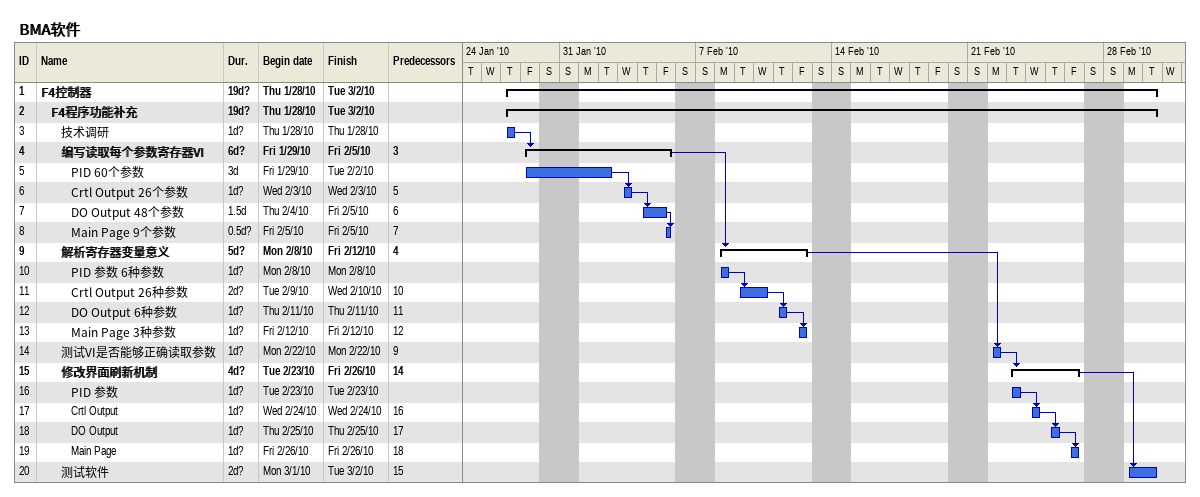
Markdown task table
BMA软件

| ID | Level | Task | Duration | Start | Finish | Predecessors |
|---|---|---|---|---|---|---|
| 1 | 1 | **F4控制器** | 19d? | 2010-01-28 | 2010-03-02 |  |
| 2 | 2 | **F4程序功能补充** | 19d? | 2010-01-28 | 2010-03-02 |  |
| 3 | 3 | 技术调研 | 1d? | 2010-01-28 | 2010-01-28 |  |
| 4 | 3 | **编写读取每个参数寄存器VI** | 6d? | 2010-01-29 | 2010-02-05 | 3 |
| 5 | 4 | PID 60个参数 | 3d | 2010-01-29 | 2010-02-02 |  |
| 6 | 4 | Crtl Output 26个参数 | 1d? | 2010-02-03 | 2010-02-03 | 5 |
| 7 | 4 | DO Output 48个参数 | 1.5d | 2010-02-04 | 2010-02-05 | 6 |
| 8 | 4 | Main Page 9个参数 | 0.5d? | 2010-02-05 | 2010-02-05 | 7 |
| 9 | 3 | **解析寄存器变量意义** | 5d? | 2010-02-08 | 2010-02-12 | 4 |
| 10 | 4 | PID 参数 6种参数 | 1d? | 2010-02-08 | 2010-02-08 |  |
| 11 | 4 | Crtl Output 26种参数 | 2d? | 2010-02-09 | 2010-02-10 | 10 |
| 12 | 4 | DO Output 6种参数 | 1d? | 2010-02-11 | 2010-02-11 | 11 |
| 13 | 4 | Main Page 3种参数 | 1d? | 2010-02-12 | 2010-02-12 | 12 |
| 14 | 3 | 测试VI是否能够正确读取参数 | 1d? | 2010-02-22 | 2010-02-22 | 9 |
| 15 | 3 | **修改界面刷新机制** | 4d? | 2010-02-23 | 2010-02-26 | 14 |
| 16 | 4 | PID 参数 | 1d? | 2010-02-23 | 2010-02-23 |  |
| 17 | 4 | Crtl Output | 1d? | 2010-02-24 | 2010-02-24 | 16 |
| 18 | 4 | DO Output | 1d? | 2010-02-25 | 2010-02-25 | 17 |
| 19 | 4 | Main Page | 1d? | 2010-02-26 | 2010-02-26 | 18 |
| 20 | 3 | 测试软件 | 2d? | 2010-03-01 | 2010-03-02 | 15 |
